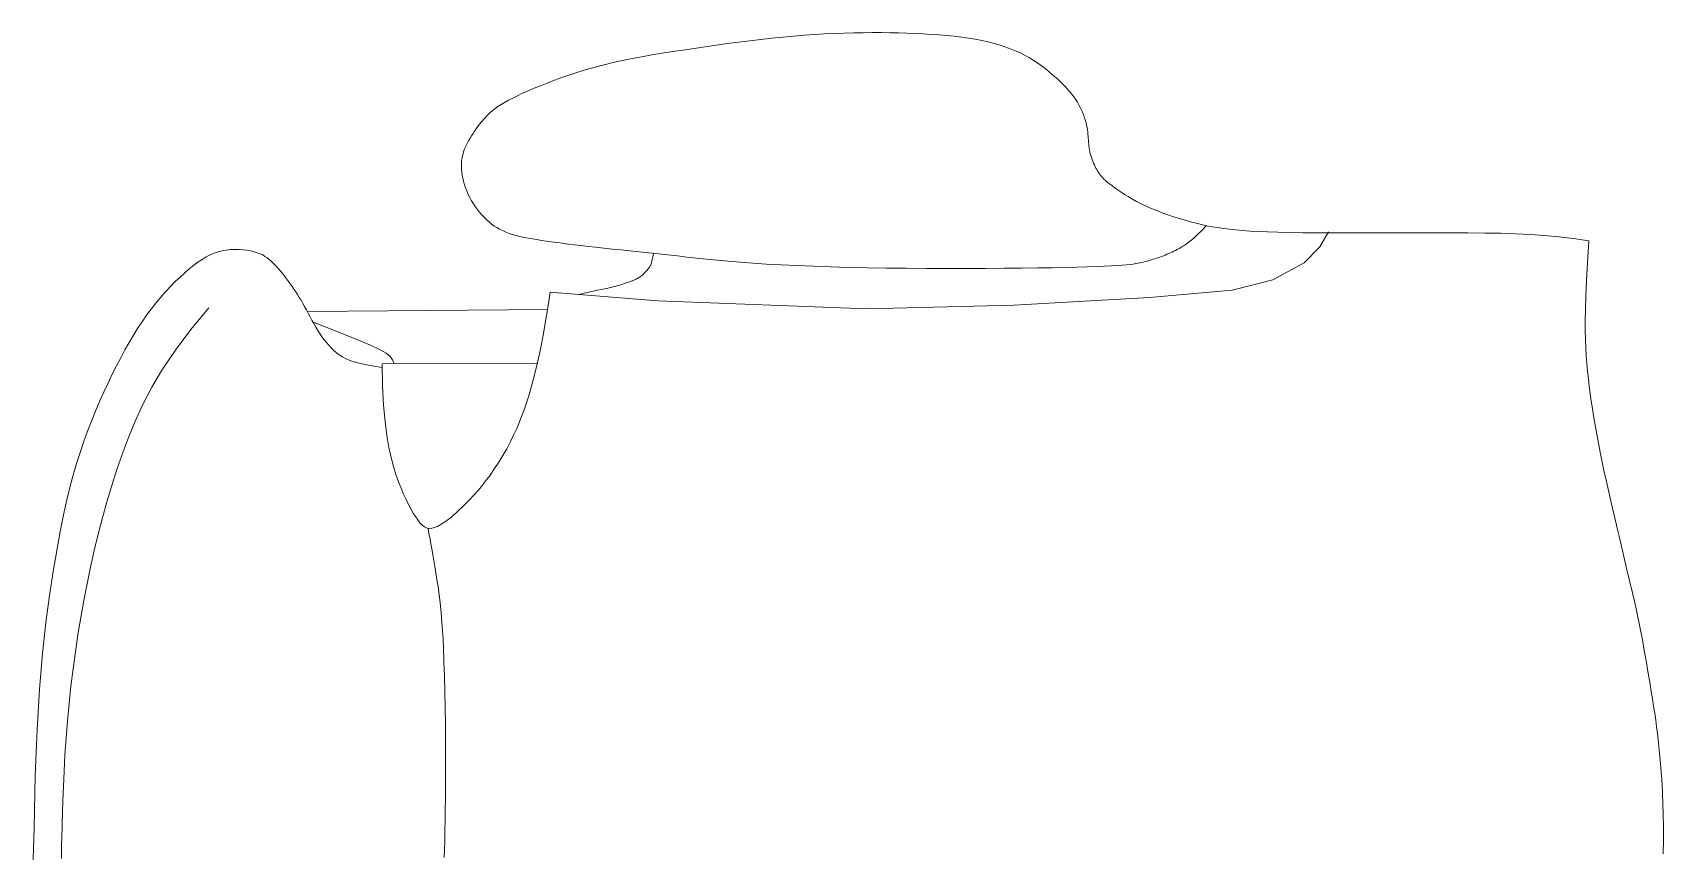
# Model space of a CAD drawing. Header units: millimetres. Extents: x 580 to 1830, y 656 to 1501.
# Drawn here: x 627.31 to 651.37, y 1343.1 to 1355.18 of the extents above; entities that cross this region are included whole.
import ezdxf

# ---------------------------------------------------------------- set-up
doc = ezdxf.new("R2010")
doc.units = ezdxf.units.MM
doc.layers.add('mobiliario', color=253, linetype='Continuous', lineweight=15)

# ---------------------------------------------------------------- blocks, each defined once
blk = doc.blocks.new('bloque nuevo reunion')
at = {"color": 253}
for p, q in [((0.32645, -0.98975), (0.32245, -0.99025)), ((0.33043, -0.98927), (0.32645, -0.98975)), ((0.33436, -0.98884), (0.33043, -0.98927)), ((0.33824, -0.98846), (0.33436, -0.98884)), ((0.34205, -0.98812), (0.33824, -0.98846)), ((0.34581, -0.98782), (0.34205, -0.98812)), ((0.3495, -0.98757), (0.34581, -0.98782)), ((0.35313, -0.98735), (0.3495, -0.98757)), ((0.35669, -0.98718), (0.35313, -0.98735)), ((0.36017, -0.98705), (0.35669, -0.98718)), ((0.36359, -0.98695), (0.36017, -0.98705)), ((0.36693, -0.98689), (0.36359, -0.98695)), ((0.37021, -0.98686), (0.36693, -0.98689)), ((0.37341, -0.98686), (0.37021, -0.98686)), ((0.37654, -0.9869), (0.37341, -0.98686)), ((0.37962, -0.98696), (0.37654, -0.9869)), ((0.38263, -0.98706), (0.37962, -0.98696)), ((0.38557, -0.98718), (0.38263, -0.98706)), ((0.38847, -0.98732), (0.38557, -0.98718)), ((0.3913, -0.98749), (0.38847, -0.98732)), ((0.39408, -0.98768), (0.3913, -0.98749)), ((0.39679, -0.98791), (0.39408, -0.98768)), ((0.39944, -0.98817), (0.39679, -0.98791)), ((0.40201, -0.98848), (0.39944, -0.98817)), ((0.40452, -0.98883), (0.40201, -0.98848)), ((0.40695, -0.98923), (0.40452, -0.98883)), ((0.4093, -0.98969), (0.40695, -0.98923)), ((0.41156, -0.9902), (0.4093, -0.98969)), ((0.28791, -0.99548), (0.28441, -0.99613)), ((0.29149, -0.99486), (0.28791, -0.99548)), ((0.29514, -0.99426), (0.29149, -0.99486)), ((0.29886, -0.99367), (0.29514, -0.99426)), ((0.30266, -0.99308), (0.29886, -0.99367)), ((0.30654, -0.9925), (0.30266, -0.99308)), ((0.31047, -0.99191), (0.30654, -0.9925)), ((0.31444, -0.99134), (0.31047, -0.99191)), ((0.31844, -0.99079), (0.31444, -0.99134)), ((0.32245, -0.99025), (0.31844, -0.99079)), ((0.41374, -0.99077), (0.41156, -0.9902)), ((0.41583, -0.99139), (0.41374, -0.99077)), ((0.41783, -0.99205), (0.41583, -0.99139)), ((0.41973, -0.99275), (0.41783, -0.99205)), ((0.42152, -0.99349), (0.41973, -0.99275)), ((0.42322, -0.99425), (0.42152, -0.99349)), ((0.4248, -0.99504), (0.42322, -0.99425)), ((0.42627, -0.99585), (0.4248, -0.99504)), ((0.26505, -1.00099), (0.26214, -1.00195)), ((0.26807, -1.00006), (0.26505, -1.00099)), ((0.27118, -0.99918), (0.26807, -1.00006)), ((0.27437, -0.99834), (0.27118, -0.99918)), ((0.27764, -0.99755), (0.27437, -0.99834)), ((0.28099, -0.99682), (0.27764, -0.99755)), ((0.28441, -0.99613), (0.28099, -0.99682)), ((0.42765, -0.99668), (0.42627, -0.99585)), ((0.42894, -0.99751), (0.42765, -0.99668)), ((0.43014, -0.99836), (0.42894, -0.99751)), ((0.43129, -0.99922), (0.43014, -0.99836)), ((0.43238, -1.00008), (0.43129, -0.99922)), ((0.43342, -1.00095), (0.43238, -1.00008)), ((0.43443, -1.00181), (0.43342, -1.00095)), ((0.24941, -1.00676), (0.24729, -1.00767)), ((0.25168, -1.00583), (0.24941, -1.00676)), ((0.2541, -1.00487), (0.25168, -1.00583)), ((0.25665, -1.00389), (0.2541, -1.00487)), ((0.25934, -1.00292), (0.25665, -1.00389)), ((0.26214, -1.00195), (0.25934, -1.00292)), ((0.43542, -1.00268), (0.43443, -1.00181)), ((0.43639, -1.00354), (0.43542, -1.00268)), ((0.43733, -1.00441), (0.43639, -1.00354)), ((0.43824, -1.00528), (0.43733, -1.00441)), ((0.43911, -1.00617), (0.43824, -1.00528)), ((0.43994, -1.00706), (0.43911, -1.00617)), ((0.44073, -1.00796), (0.43994, -1.00706)), ((0.23648, -1.01328), (0.2355, -1.01398)), ((0.23759, -1.01256), (0.23648, -1.01328)), ((0.23884, -1.01182), (0.23759, -1.01256)), ((0.24024, -1.01104), (0.23884, -1.01182)), ((0.24178, -1.01024), (0.24024, -1.01104)), ((0.24347, -1.00941), (0.24178, -1.01024)), ((0.24531, -1.00855), (0.24347, -1.00941)), ((0.24729, -1.00767), (0.24531, -1.00855)), ((0.44147, -1.00888), (0.44073, -1.00796)), ((0.44217, -1.00982), (0.44147, -1.00888)), ((0.44281, -1.01077), (0.44217, -1.00982)), ((0.44341, -1.01173), (0.44281, -1.01077)), ((0.44396, -1.01269), (0.44341, -1.01173)), ((0.44446, -1.01365), (0.44396, -1.01269)), ((0.23049, -1.0189), (0.23001, -1.01949)), ((0.23097, -1.01832), (0.23049, -1.0189)), ((0.23147, -1.01774), (0.23097, -1.01832)), ((0.232, -1.01715), (0.23147, -1.01774)), ((0.23256, -1.01655), (0.232, -1.01715)), ((0.23318, -1.01594), (0.23256, -1.01655)), ((0.23386, -1.0153), (0.23318, -1.01594)), ((0.23463, -1.01465), (0.23386, -1.0153)), ((0.2355, -1.01398), (0.23463, -1.01465)), ((0.44491, -1.01461), (0.44446, -1.01365)), ((0.44532, -1.01555), (0.44491, -1.01461)), ((0.44568, -1.01647), (0.44532, -1.01555)), ((0.44599, -1.01738), (0.44568, -1.01647)), ((0.44627, -1.01826), (0.44599, -1.01738)), ((0.4465, -1.01912), (0.44627, -1.01826)), ((0.4467, -1.01996), (0.4465, -1.01912)), ((0.22655, -1.02454), (0.22602, -1.02546)), ((0.22708, -1.02367), (0.22655, -1.02454)), ((0.22761, -1.02285), (0.22708, -1.02367)), ((0.22811, -1.02209), (0.22761, -1.02285)), ((0.2286, -1.02138), (0.22811, -1.02209)), ((0.22907, -1.02072), (0.2286, -1.02138)), ((0.22954, -1.02009), (0.22907, -1.02072)), ((0.23001, -1.01949), (0.22954, -1.02009)), ((0.44686, -1.02078), (0.4467, -1.01996)), ((0.447, -1.02157), (0.44686, -1.02078)), ((0.44711, -1.02235), (0.447, -1.02157)), ((0.4472, -1.02311), (0.44711, -1.02235)), ((0.44727, -1.02385), (0.4472, -1.02311)), ((0.44732, -1.02457), (0.44727, -1.02385)), ((0.44737, -1.02528), (0.44732, -1.02457)), ((0.2239, -1.0305), (0.22367, -1.03155)), ((0.22421, -1.02945), (0.2239, -1.0305)), ((0.22459, -1.02842), (0.22421, -1.02945)), ((0.22503, -1.02741), (0.22459, -1.02842)), ((0.22551, -1.02642), (0.22503, -1.02741)), ((0.22602, -1.02546), (0.22551, -1.02642)), ((0.44742, -1.02598), (0.44737, -1.02528)), ((0.44747, -1.02667), (0.44742, -1.02598)), ((0.44753, -1.02735), (0.44747, -1.02667)), ((0.44762, -1.02804), (0.44753, -1.02735)), ((0.44773, -1.02873), (0.44762, -1.02804)), ((0.44787, -1.02942), (0.44773, -1.02873)), ((0.44804, -1.03011), (0.44787, -1.02942)), ((0.44824, -1.0308), (0.44804, -1.03011)), ((0.22344, -1.03364), (0.22343, -1.03469)), ((0.22343, -1.03469), (0.22348, -1.03574)), ((0.22352, -1.03259), (0.22344, -1.03364)), ((0.22348, -1.03574), (0.22358, -1.03678)), ((0.22367, -1.03155), (0.22352, -1.03259)), ((0.44845, -1.03148), (0.44824, -1.0308)), ((0.44869, -1.03216), (0.44845, -1.03148)), ((0.44894, -1.03282), (0.44869, -1.03216)), ((0.44921, -1.03346), (0.44894, -1.03282)), ((0.44948, -1.03407), (0.44921, -1.03346)), ((0.44976, -1.03467), (0.44948, -1.03407)), ((0.45004, -1.03523), (0.44976, -1.03467)), ((0.45034, -1.03578), (0.45004, -1.03523)), ((0.45065, -1.03631), (0.45034, -1.03578)), ((0.45097, -1.03682), (0.45065, -1.03631)), ((0.22358, -1.03678), (0.22374, -1.03783)), ((0.22374, -1.03783), (0.22394, -1.03886)), ((0.22394, -1.03886), (0.22419, -1.03989)), ((0.22419, -1.03989), (0.22447, -1.04091)), ((0.22447, -1.04091), (0.2248, -1.04193)), ((0.2248, -1.04193), (0.22517, -1.04294)), ((0.45131, -1.03731), (0.45097, -1.03682)), ((0.45168, -1.03779), (0.45131, -1.03731)), ((0.45206, -1.03825), (0.45168, -1.03779)), ((0.45247, -1.03871), (0.45206, -1.03825)), ((0.45292, -1.03916), (0.45247, -1.03871)), ((0.45341, -1.03963), (0.45292, -1.03916)), ((0.45396, -1.04011), (0.45341, -1.03963)), ((0.45458, -1.04062), (0.45396, -1.04011)), ((0.45527, -1.04116), (0.45458, -1.04062)), ((0.45606, -1.04175), (0.45527, -1.04116)), ((0.45695, -1.04239), (0.45606, -1.04175)), ((0.45795, -1.04309), (0.45695, -1.04239)), ((0.22517, -1.04294), (0.22558, -1.04395)), ((0.22558, -1.04395), (0.22604, -1.04496)), ((0.22604, -1.04496), (0.22655, -1.04596)), ((0.22655, -1.04596), (0.22711, -1.04697)), ((0.22711, -1.04697), (0.22772, -1.04797)), ((0.22772, -1.04797), (0.22838, -1.04896)), ((0.45906, -1.04384), (0.45795, -1.04309)), ((0.46028, -1.04463), (0.45906, -1.04384)), ((0.46161, -1.04545), (0.46028, -1.04463)), ((0.46305, -1.04629), (0.46161, -1.04545)), ((0.46458, -1.04714), (0.46305, -1.04629)), ((0.46623, -1.048), (0.46458, -1.04714)), ((0.46797, -1.04883), (0.46623, -1.048)), ((0.22838, -1.04896), (0.22908, -1.04993)), ((0.22908, -1.04993), (0.22983, -1.05089)), ((0.22983, -1.05089), (0.23061, -1.05182)), ((0.23061, -1.05182), (0.23144, -1.05271)), ((0.23144, -1.05271), (0.2323, -1.05356)), ((0.2323, -1.05356), (0.23319, -1.05436)), ((0.46981, -1.04965), (0.46797, -1.04883)), ((0.47173, -1.05044), (0.46981, -1.04965)), ((0.47371, -1.05121), (0.47173, -1.05044)), ((0.47573, -1.05193), (0.47371, -1.05121)), ((0.47778, -1.05263), (0.47573, -1.05193)), ((0.47983, -1.05328), (0.47778, -1.05263)), ((0.48186, -1.05388), (0.47983, -1.05328)), ((0.48385, -1.05444), (0.48186, -1.05388)), ((0.23319, -1.05436), (0.23411, -1.05511)), ((0.23411, -1.05511), (0.23507, -1.05581)), ((0.23507, -1.05581), (0.23607, -1.05645)), ((0.23607, -1.05645), (0.23711, -1.05705)), ((0.23711, -1.05705), (0.23819, -1.05759)), ((0.23819, -1.05759), (0.23932, -1.05809)), ((0.23932, -1.05809), (0.2405, -1.05855)), ((0.2405, -1.05855), (0.24173, -1.05896)), ((0.24173, -1.05896), (0.24302, -1.05934)), ((0.24302, -1.05934), (0.24437, -1.05968)), ((0.24437, -1.05968), (0.24578, -1.05999)), ((0.4858, -1.05494), (0.48385, -1.05444)), ((0.48528, -1.05998), (0.48647, -1.05887)), ((0.48772, -1.0554), (0.4858, -1.05494)), ((0.48647, -1.05887), (0.48784, -1.05753)), ((0.48963, -1.05581), (0.48772, -1.0554)), ((0.48784, -1.05753), (0.4894, -1.05591)), ((0.49156, -1.05619), (0.48963, -1.05581)), ((0.49354, -1.05652), (0.49156, -1.05619)), ((0.4956, -1.05682), (0.49354, -1.05652)), ((0.49775, -1.05708), (0.4956, -1.05682)), ((0.50003, -1.05732), (0.49775, -1.05708)), ((0.50247, -1.05753), (0.50003, -1.05732)), ((0.50513, -1.05772), (0.50247, -1.05753)), ((0.50806, -1.05789), (0.50513, -1.05772)), ((0.51134, -1.05803), (0.50806, -1.05789)), ((0.51502, -1.05815), (0.51134, -1.05803)), ((0.51918, -1.05824), (0.51502, -1.05815)), ((0.52387, -1.05832), (0.51918, -1.05824)), ((0.52916, -1.05837), (0.52387, -1.05832)), ((0.53508, -1.05839), (0.52916, -1.05837)), ((0.53311, -1.05798), (0.52997, -1.06341)), ((0.54152, -1.0584), (0.53508, -1.05839)), ((0.54833, -1.0584), (0.54152, -1.0584)), ((0.55537, -1.05839), (0.54833, -1.0584)), ((0.56249, -1.05839), (0.55537, -1.05839)), ((0.56955, -1.05838), (0.56249, -1.05839)), ((0.57639, -1.05838), (0.56955, -1.05838)), ((0.58288, -1.0584), (0.57639, -1.05838)), ((0.58892, -1.05844), (0.58288, -1.0584)), ((0.59455, -1.05853), (0.58892, -1.05844)), ((0.5999, -1.05868), (0.59455, -1.05853)), ((0.60507, -1.05892), (0.5999, -1.05868)), ((0.61016, -1.05928), (0.60507, -1.05892)), ((0.61529, -1.05977), (0.61016, -1.05928)), ((0.62055, -1.06043), (0.61529, -1.05977)), ((0.13512, -1.06565), (0.13369, -1.06626)), ((0.13655, -1.06516), (0.13512, -1.06565)), ((0.13802, -1.06479), (0.13655, -1.06516)), ((0.13952, -1.06452), (0.13802, -1.06479)), ((0.14104, -1.06436), (0.13952, -1.06452)), ((0.14256, -1.06429), (0.14104, -1.06436)), ((0.14406, -1.06432), (0.14256, -1.06429)), ((0.14552, -1.06442), (0.14406, -1.06432)), ((0.14692, -1.06459), (0.14552, -1.06442)), ((0.14824, -1.06482), (0.14692, -1.06459)), ((0.14946, -1.06511), (0.14824, -1.06482)), ((0.15057, -1.06546), (0.14946, -1.06511)), ((0.15157, -1.06584), (0.15057, -1.06546)), ((0.24578, -1.05999), (0.24726, -1.06027)), ((0.24726, -1.06027), (0.2488, -1.06054)), ((0.2488, -1.06054), (0.2504, -1.0608)), ((0.2504, -1.0608), (0.25207, -1.06105)), ((0.25207, -1.06105), (0.25381, -1.0613)), ((0.25381, -1.0613), (0.25563, -1.06156)), ((0.25563, -1.06156), (0.25752, -1.06182)), ((0.25752, -1.06182), (0.25952, -1.06209)), ((0.25952, -1.06209), (0.26163, -1.06237)), ((0.26163, -1.06237), (0.26386, -1.06265)), ((0.26386, -1.06265), (0.26623, -1.06294)), ((0.26623, -1.06294), (0.26875, -1.06323)), ((0.26875, -1.06323), (0.27144, -1.06354)), ((0.27144, -1.06354), (0.2743, -1.06384)), ((0.2743, -1.06384), (0.27732, -1.06416)), ((0.27732, -1.06416), (0.28046, -1.06449)), ((0.28046, -1.06449), (0.28371, -1.06482)), ((0.28371, -1.06482), (0.28703, -1.06516)), ((0.28703, -1.06516), (0.2904, -1.06551)), ((0.2904, -1.06551), (0.29379, -1.06587)), ((0.29217, -1.0657), (0.29207, -1.06601)), ((0.47602, -1.06578), (0.47664, -1.06551)), ((0.47664, -1.06551), (0.47724, -1.06523)), ((0.47724, -1.06523), (0.47785, -1.06494)), ((0.47785, -1.06494), (0.47846, -1.06463)), ((0.47846, -1.06463), (0.47908, -1.06431)), ((0.47908, -1.06431), (0.47971, -1.06396)), ((0.47971, -1.06396), (0.48036, -1.06358)), ((0.48036, -1.06358), (0.48103, -1.06318)), ((0.48103, -1.06318), (0.48173, -1.06274)), ((0.48173, -1.06274), (0.48248, -1.06223)), ((0.48248, -1.06223), (0.4833, -1.06163)), ((0.4833, -1.06163), (0.48423, -1.06089)), ((0.48423, -1.06089), (0.48528, -1.05998)), ((0.52997, -1.06341), (0.52435, -1.06911)), ((0.62607, -1.06127), (0.62055, -1.06043)), ((0.62559, -1.06894), (0.62607, -1.06127)), ((0.12629, -1.07121), (0.12466, -1.07261)), ((0.12785, -1.06995), (0.12629, -1.07121)), ((0.12936, -1.06883), (0.12785, -1.06995)), ((0.13082, -1.06784), (0.12936, -1.06883)), ((0.13226, -1.06699), (0.13082, -1.06784)), ((0.13369, -1.06626), (0.13226, -1.06699)), ((0.15248, -1.06628), (0.15157, -1.06584)), ((0.15331, -1.06676), (0.15248, -1.06628)), ((0.15409, -1.06729), (0.15331, -1.06676)), ((0.15482, -1.06787), (0.15409, -1.06729)), ((0.15552, -1.06849), (0.15482, -1.06787)), ((0.15621, -1.06915), (0.15552, -1.06849)), ((0.1569, -1.06986), (0.15621, -1.06915)), ((0.1576, -1.07061), (0.1569, -1.06986)), ((0.15829, -1.0714), (0.1576, -1.07061)), ((0.15898, -1.07221), (0.15829, -1.0714)), ((0.29001, -1.07138), (0.2898, -1.07164)), ((0.29022, -1.07113), (0.29001, -1.07138)), ((0.29042, -1.07088), (0.29022, -1.07113)), ((0.2906, -1.07063), (0.29042, -1.07088)), ((0.29077, -1.07039), (0.2906, -1.07063)), ((0.29091, -1.07015), (0.29077, -1.07039)), ((0.29104, -1.06992), (0.29091, -1.07015)), ((0.29114, -1.06969), (0.29104, -1.06992)), ((0.29122, -1.06947), (0.29114, -1.06969)), ((0.29129, -1.06924), (0.29122, -1.06947)), ((0.29134, -1.06902), (0.29129, -1.06924)), ((0.29139, -1.06879), (0.29134, -1.06902)), ((0.29143, -1.06855), (0.29139, -1.06879)), ((0.29148, -1.06831), (0.29143, -1.06855)), ((0.29153, -1.06805), (0.29148, -1.06831)), ((0.29158, -1.06779), (0.29153, -1.06805)), ((0.29165, -1.06751), (0.29158, -1.06779)), ((0.29173, -1.06722), (0.29165, -1.06751)), ((0.29181, -1.06693), (0.29173, -1.06722)), ((0.29189, -1.06663), (0.29181, -1.06693)), ((0.29198, -1.06632), (0.29189, -1.06663)), ((0.29207, -1.06601), (0.29198, -1.06632)), ((0.29379, -1.06587), (0.29719, -1.06624)), ((0.29719, -1.06624), (0.30056, -1.06662)), ((0.30056, -1.06662), (0.30396, -1.06701)), ((0.30396, -1.06701), (0.30743, -1.06739)), ((0.30743, -1.06739), (0.31102, -1.06778)), ((0.31102, -1.06778), (0.31477, -1.06816)), ((0.31477, -1.06816), (0.31874, -1.06853)), ((0.31874, -1.06853), (0.32298, -1.06888)), ((0.32298, -1.06888), (0.32753, -1.06922)), ((0.32753, -1.06922), (0.33244, -1.06953)), ((0.33244, -1.06953), (0.33769, -1.06982)), ((0.33769, -1.06982), (0.34326, -1.07008)), ((0.34326, -1.07008), (0.34914, -1.07031)), ((0.34914, -1.07031), (0.35529, -1.07051)), ((0.35529, -1.07051), (0.36171, -1.07069)), ((0.36171, -1.07069), (0.36837, -1.07083)), ((0.36837, -1.07083), (0.37525, -1.07095)), ((0.37525, -1.07095), (0.38232, -1.07103)), ((0.38232, -1.07103), (0.38949, -1.07108)), ((0.38949, -1.07108), (0.39666, -1.0711)), ((0.39666, -1.0711), (0.40375, -1.0711)), ((0.40375, -1.0711), (0.41065, -1.07108)), ((0.41065, -1.07108), (0.41726, -1.07104)), ((0.41726, -1.07104), (0.4235, -1.07098)), ((0.4235, -1.07098), (0.42925, -1.07091)), ((0.42925, -1.07091), (0.43446, -1.07083)), ((0.43446, -1.07083), (0.43912, -1.07074)), ((0.43912, -1.07074), (0.44328, -1.07063)), ((0.44328, -1.07063), (0.44696, -1.07053)), ((0.44696, -1.07053), (0.4502, -1.07041)), ((0.4502, -1.07041), (0.45303, -1.07029)), ((0.45303, -1.07029), (0.45549, -1.07017)), ((0.45549, -1.07017), (0.45761, -1.07004)), ((0.45761, -1.07004), (0.45942, -1.06991)), ((0.45942, -1.06991), (0.46095, -1.06978)), ((0.46095, -1.06978), (0.46225, -1.06964)), ((0.46225, -1.06964), (0.46335, -1.06951)), ((0.46335, -1.06951), (0.46428, -1.06937)), ((0.46428, -1.06937), (0.46508, -1.06923)), ((0.46508, -1.06923), (0.46579, -1.06909)), ((0.46579, -1.06909), (0.46643, -1.06895)), ((0.46643, -1.06895), (0.46704, -1.0688)), ((0.46704, -1.0688), (0.46763, -1.06865)), ((0.46763, -1.06865), (0.4682, -1.0685)), ((0.4682, -1.0685), (0.46877, -1.06834)), ((0.46877, -1.06834), (0.46933, -1.06818)), ((0.46933, -1.06818), (0.46989, -1.068)), ((0.46989, -1.068), (0.47046, -1.06782)), ((0.47046, -1.06782), (0.47104, -1.06764)), ((0.47104, -1.06764), (0.47164, -1.06744)), ((0.47164, -1.06744), (0.47225, -1.06723)), ((0.47225, -1.06723), (0.47287, -1.06701)), ((0.47287, -1.06701), (0.4735, -1.06678)), ((0.4735, -1.06678), (0.47414, -1.06654)), ((0.47414, -1.06654), (0.47477, -1.06629)), ((0.47477, -1.06629), (0.4754, -1.06604)), ((0.4754, -1.06604), (0.47602, -1.06578)), ((0.52435, -1.06911), (0.51317, -1.07516)), ((0.62523, -1.07546), (0.62559, -1.06894)), ((0.12126, -1.07579), (0.11952, -1.07756)), ((0.12298, -1.07414), (0.12126, -1.07579)), ((0.12466, -1.07261), (0.12298, -1.07414)), ((0.15966, -1.07305), (0.15898, -1.07221)), ((0.16035, -1.07392), (0.15966, -1.07305)), ((0.16102, -1.0748), (0.16035, -1.07392)), ((0.16169, -1.07569), (0.16102, -1.0748)), ((0.16235, -1.0766), (0.16169, -1.07569)), ((0.163, -1.07751), (0.16235, -1.0766)), ((0.27933, -1.07722), (0.27854, -1.07743)), ((0.28005, -1.07701), (0.27933, -1.07722)), ((0.2807, -1.07681), (0.28005, -1.07701)), ((0.28128, -1.07662), (0.2807, -1.07681)), ((0.28181, -1.07644), (0.28128, -1.07662)), ((0.28229, -1.07628), (0.28181, -1.07644)), ((0.28272, -1.07613), (0.28229, -1.07628)), ((0.28311, -1.07599), (0.28272, -1.07613)), ((0.28347, -1.07586), (0.28311, -1.07599)), ((0.2838, -1.07574), (0.28347, -1.07586)), ((0.28412, -1.07562), (0.2838, -1.07574)), ((0.28442, -1.0755), (0.28412, -1.07562)), ((0.28472, -1.07538), (0.28442, -1.0755)), ((0.28503, -1.07526), (0.28472, -1.07538)), ((0.28534, -1.07512), (0.28503, -1.07526)), ((0.28566, -1.07498), (0.28534, -1.07512)), ((0.28598, -1.07482), (0.28566, -1.07498)), ((0.28631, -1.07466), (0.28598, -1.07482)), ((0.28663, -1.07448), (0.28631, -1.07466)), ((0.28695, -1.0743), (0.28663, -1.07448)), ((0.28726, -1.0741), (0.28695, -1.0743)), ((0.28756, -1.07389), (0.28726, -1.0741)), ((0.28784, -1.07366), (0.28756, -1.07389)), ((0.28812, -1.07343), (0.28784, -1.07366)), ((0.28838, -1.07319), (0.28812, -1.07343)), ((0.28863, -1.07294), (0.28838, -1.07319)), ((0.28888, -1.07268), (0.28863, -1.07294)), ((0.28912, -1.07242), (0.28888, -1.07268)), ((0.28935, -1.07216), (0.28912, -1.07242)), ((0.28957, -1.0719), (0.28935, -1.07216)), ((0.2898, -1.07164), (0.28957, -1.0719)), ((0.51317, -1.07516), (0.49872, -1.07888)), ((0.62497, -1.08101), (0.62523, -1.07546)), ((0.11603, -1.08141), (0.11431, -1.08347)), ((0.11777, -1.07944), (0.11603, -1.08141)), ((0.11952, -1.07756), (0.11777, -1.07944)), ((0.16364, -1.07844), (0.163, -1.07751)), ((0.16428, -1.0794), (0.16364, -1.07844)), ((0.16492, -1.08039), (0.16428, -1.0794)), ((0.16555, -1.08141), (0.16492, -1.08039)), ((0.16619, -1.08246), (0.16555, -1.08141)), ((0.16682, -1.08356), (0.16619, -1.08246)), ((0.25512, -1.0796), (0.25428, -1.08509)), ((0.29355, -1.08267), (0.25512, -1.0796)), ((0.26734, -1.07994), (0.26555, -1.08044)), ((0.269, -1.07952), (0.26734, -1.07994)), ((0.27055, -1.07915), (0.269, -1.07952)), ((0.27199, -1.07883), (0.27055, -1.07915)), ((0.27333, -1.07855), (0.27199, -1.07883)), ((0.27456, -1.07831), (0.27333, -1.07855)), ((0.27569, -1.07808), (0.27456, -1.07831)), ((0.27673, -1.07786), (0.27569, -1.07808)), ((0.27768, -1.07764), (0.27673, -1.07786)), ((0.27854, -1.07743), (0.27768, -1.07764)), ((0.36822, -1.08547), (0.29355, -1.08267)), ((0.46922, -1.08141), (0.42076, -1.08425)), ((0.49872, -1.07888), (0.46922, -1.08141)), ((0.62482, -1.08572), (0.62497, -1.08101)), ((0.11099, -1.08782), (0.10939, -1.09011)), ((0.11263, -1.08561), (0.11099, -1.08782)), ((0.11431, -1.08347), (0.11263, -1.08561)), ((0.13328, -1.0851), (0.12683, -1.09292)), ((0.16745, -1.08471), (0.16682, -1.08356)), ((0.16809, -1.0859), (0.16745, -1.08471)), ((0.16873, -1.08711), (0.16809, -1.0859)), ((0.2542, -1.08573), (0.16843, -1.0864)), ((0.16939, -1.08834), (0.16873, -1.08711)), ((0.17005, -1.08957), (0.16939, -1.08834)), ((0.25428, -1.08509), (0.25349, -1.08994)), ((0.42076, -1.08425), (0.36822, -1.08547)), ((0.62475, -1.08975), (0.62482, -1.08572)), ((0.10784, -1.09248), (0.1063, -1.09494)), ((0.10939, -1.09011), (0.10784, -1.09248)), ((0.12683, -1.09292), (0.12136, -1.10021)), ((0.17073, -1.0908), (0.17005, -1.08957)), ((0.17928, -1.09372), (0.17025, -1.09016)), ((0.17143, -1.09201), (0.17073, -1.0908)), ((0.17214, -1.0932), (0.17143, -1.09201)), ((0.17288, -1.09435), (0.17214, -1.0932)), ((0.17364, -1.09546), (0.17288, -1.09435)), ((0.1861, -1.09644), (0.17928, -1.09372)), ((0.25273, -1.09426), (0.25201, -1.09811)), ((0.25349, -1.08994), (0.25273, -1.09426)), ((0.62476, -1.09327), (0.62475, -1.08975)), ((0.62484, -1.09641), (0.62476, -1.09327)), ((0.10329, -1.10017), (0.1018, -1.10295)), ((0.10479, -1.09751), (0.10329, -1.10017)), ((0.1063, -1.09494), (0.10479, -1.09751)), ((0.12136, -1.10021), (0.11675, -1.10705)), ((0.17443, -1.09653), (0.17364, -1.09546)), ((0.17524, -1.09755), (0.17443, -1.09653)), ((0.17609, -1.09853), (0.17524, -1.09755)), ((0.17697, -1.09947), (0.17609, -1.09853)), ((0.17788, -1.10035), (0.17697, -1.09947)), ((0.17884, -1.10118), (0.17788, -1.10035)), ((0.19103, -1.09851), (0.1861, -1.09644)), ((0.19442, -1.10009), (0.19103, -1.09851)), ((0.19662, -1.10137), (0.19442, -1.10009)), ((0.25201, -1.09811), (0.25131, -1.10157)), ((0.62497, -1.09935), (0.62484, -1.09641)), ((0.62514, -1.10219), (0.62497, -1.09935)), ((0.10029, -1.10585), (0.09878, -1.10888)), ((0.1018, -1.10295), (0.10029, -1.10585)), ((0.17984, -1.10195), (0.17884, -1.10118)), ((0.18098, -1.10268), (0.17984, -1.10195)), ((0.18232, -1.10337), (0.18098, -1.10268)), ((0.18396, -1.10403), (0.18232, -1.10337)), ((0.18598, -1.10465), (0.18396, -1.10403)), ((0.18846, -1.10525), (0.18598, -1.10465)), ((0.1915, -1.10584), (0.18846, -1.10525)), ((0.19517, -1.10641), (0.1915, -1.10584)), ((0.19516, -1.10515), (0.25073, -1.10505)), ((0.19533, -1.11304), (0.19516, -1.10515)), ((0.19797, -1.10253), (0.19662, -1.10137)), ((0.19881, -1.10372), (0.19797, -1.10253)), ((0.19948, -1.10514), (0.19881, -1.10372)), ((0.25061, -1.10472), (0.24992, -1.10765)), ((0.25131, -1.10157), (0.25061, -1.10472)), ((0.62536, -1.10499), (0.62514, -1.10219)), ((0.62561, -1.10774), (0.62536, -1.10499)), ((0.09727, -1.11202), (0.09576, -1.11527)), ((0.09878, -1.10888), (0.09727, -1.11202)), ((0.11675, -1.10705), (0.11289, -1.11351)), ((0.24921, -1.11042), (0.24848, -1.11312)), ((0.24992, -1.10765), (0.24921, -1.11042)), ((0.6259, -1.11045), (0.62561, -1.10774)), ((0.62622, -1.11314), (0.6259, -1.11045)), ((0.09576, -1.11527), (0.09427, -1.11862)), ((0.11289, -1.11351), (0.10965, -1.11968)), ((0.19568, -1.11985), (0.19533, -1.11304)), ((0.24772, -1.11575), (0.24692, -1.11833)), ((0.24848, -1.11312), (0.24772, -1.11575)), ((0.62657, -1.1158), (0.62622, -1.11314)), ((0.62694, -1.11845), (0.62657, -1.1158)), ((0.09281, -1.12205), (0.09137, -1.12557)), ((0.09427, -1.11862), (0.09281, -1.12205)), ((0.10965, -1.11968), (0.1069, -1.12563)), ((0.19617, -1.1257), (0.19568, -1.11985)), ((0.24519, -1.12335), (0.24423, -1.12581)), ((0.24608, -1.12086), (0.24519, -1.12335)), ((0.24692, -1.11833), (0.24608, -1.12086)), ((0.62734, -1.12109), (0.62694, -1.11845)), ((0.62776, -1.12373), (0.62734, -1.12109)), ((0.6282, -1.12637), (0.62776, -1.12373)), ((0.08998, -1.12915), (0.08865, -1.13279)), ((0.09137, -1.12557), (0.08998, -1.12915)), ((0.1069, -1.12563), (0.10453, -1.13142)), ((0.1968, -1.1307), (0.19617, -1.1257)), ((0.24321, -1.12824), (0.24211, -1.13066)), ((0.24423, -1.12581), (0.24321, -1.12824)), ((0.62865, -1.12898), (0.6282, -1.12637)), ((0.62912, -1.13158), (0.62865, -1.12898)), ((0.08865, -1.13279), (0.08737, -1.1365)), ((0.10453, -1.13142), (0.10242, -1.13715)), ((0.19753, -1.13497), (0.1968, -1.1307)), ((0.19833, -1.13865), (0.19753, -1.13497)), ((0.23966, -1.13546), (0.2383, -1.13785)), ((0.24092, -1.13307), (0.23966, -1.13546)), ((0.24211, -1.13066), (0.24092, -1.13307)), ((0.62959, -1.13413), (0.62912, -1.13158)), ((0.63008, -1.13664), (0.62959, -1.13413)), ((0.08614, -1.14035), (0.08494, -1.14444)), ((0.08737, -1.1365), (0.08614, -1.14035)), ((0.10242, -1.13715), (0.10045, -1.14288)), ((0.19919, -1.14184), (0.19833, -1.13865)), ((0.23685, -1.14022), (0.23531, -1.14257)), ((0.2383, -1.13785), (0.23685, -1.14022)), ((0.63058, -1.1391), (0.63008, -1.13664)), ((0.63108, -1.14149), (0.63058, -1.1391)), ((0.08494, -1.14444), (0.08376, -1.14887)), ((0.10045, -1.14288), (0.09861, -1.14861)), ((0.20008, -1.14466), (0.19919, -1.14184)), ((0.20098, -1.14723), (0.20008, -1.14466)), ((0.20188, -1.14957), (0.20098, -1.14723)), ((0.23193, -1.14721), (0.23009, -1.1495)), ((0.23367, -1.1449), (0.23193, -1.14721)), ((0.23531, -1.14257), (0.23367, -1.1449)), ((0.63158, -1.14382), (0.63108, -1.14149)), ((0.63208, -1.14608), (0.63158, -1.14382)), ((0.63259, -1.14828), (0.63208, -1.14608)), ((0.08376, -1.14887), (0.08259, -1.15372)), ((0.09861, -1.14861), (0.09688, -1.15437)), ((0.20278, -1.1517), (0.20188, -1.14957)), ((0.20367, -1.15364), (0.20278, -1.1517)), ((0.22815, -1.15175), (0.22614, -1.15393)), ((0.23009, -1.1495), (0.22815, -1.15175)), ((0.63309, -1.15043), (0.63259, -1.14828)), ((0.63359, -1.15254), (0.63309, -1.15043)), ((0.63408, -1.15461), (0.63359, -1.15254)), ((0.08259, -1.15372), (0.0814, -1.15909)), ((0.09688, -1.15437), (0.09527, -1.16015)), ((0.20455, -1.15539), (0.20367, -1.15364)), ((0.20541, -1.15698), (0.20455, -1.15539)), ((0.20624, -1.15842), (0.20541, -1.15698)), ((0.20705, -1.15972), (0.20624, -1.15842)), ((0.22208, -1.15793), (0.22011, -1.15965)), ((0.22411, -1.15601), (0.22208, -1.15793)), ((0.22614, -1.15393), (0.22411, -1.15601)), ((0.63456, -1.15666), (0.63408, -1.15461)), ((0.63504, -1.15869), (0.63456, -1.15666)), ((0.6355, -1.16071), (0.63504, -1.15869)), ((0.0814, -1.15909), (0.08019, -1.16508)), ((0.09527, -1.16015), (0.09376, -1.16596)), ((0.20783, -1.1609), (0.20705, -1.15972)), ((0.2086, -1.16193), (0.20783, -1.1609)), ((0.20941, -1.16278), (0.2086, -1.16193)), ((0.21027, -1.16341), (0.20941, -1.16278)), ((0.21122, -1.1638), (0.21027, -1.16341)), ((0.21228, -1.16392), (0.21122, -1.1638)), ((0.21155, -1.16384), (0.21174, -1.1649)), ((0.2135, -1.16374), (0.21228, -1.16392)), ((0.21489, -1.16321), (0.2135, -1.16374)), ((0.21647, -1.16234), (0.21489, -1.16321)), ((0.21823, -1.16113), (0.21647, -1.16234)), ((0.22011, -1.15965), (0.21823, -1.16113)), ((0.63596, -1.16272), (0.6355, -1.16071)), ((0.63641, -1.16473), (0.63596, -1.16272)), ((0.08019, -1.16508), (0.07894, -1.17178)), ((0.09376, -1.16596), (0.09234, -1.17181)), ((0.21174, -1.1649), (0.21197, -1.1662)), ((0.21197, -1.1662), (0.21224, -1.1677)), ((0.21224, -1.1677), (0.21253, -1.16938)), ((0.21253, -1.16938), (0.21286, -1.17123)), ((0.63686, -1.16674), (0.63641, -1.16473)), ((0.63732, -1.16877), (0.63686, -1.16674)), ((0.63779, -1.17081), (0.63732, -1.16877)), ((0.07894, -1.17178), (0.07764, -1.1793)), ((0.09234, -1.17181), (0.09101, -1.17771)), ((0.21286, -1.17123), (0.21321, -1.17322)), ((0.21321, -1.17322), (0.21357, -1.17532)), ((0.21357, -1.17532), (0.21395, -1.17751)), ((0.63826, -1.17288), (0.63779, -1.17081)), ((0.63875, -1.17497), (0.63826, -1.17288)), ((0.63926, -1.1771), (0.63875, -1.17497)), ((0.07764, -1.1793), (0.07633, -1.18782)), ((0.09101, -1.17771), (0.08977, -1.18366)), ((0.21395, -1.17751), (0.21433, -1.17978)), ((0.21433, -1.17978), (0.21472, -1.18217)), ((0.21472, -1.18217), (0.2151, -1.18473)), ((0.63979, -1.17925), (0.63926, -1.1771)), ((0.64032, -1.18144), (0.63979, -1.17925)), ((0.64086, -1.18365), (0.64032, -1.18144)), ((0.07633, -1.18782), (0.07506, -1.19753)), ((0.08977, -1.18366), (0.08861, -1.18966)), ((0.2151, -1.18473), (0.21547, -1.18751)), ((0.21547, -1.18751), (0.21583, -1.19055)), ((0.64139, -1.18588), (0.64086, -1.18365)), ((0.64193, -1.18813), (0.64139, -1.18588)), ((0.08861, -1.18966), (0.08752, -1.19572)), ((0.21583, -1.19055), (0.21617, -1.19392)), ((0.64245, -1.1904), (0.64193, -1.18813)), ((0.64296, -1.19268), (0.64245, -1.1904)), ((0.64345, -1.19497), (0.64296, -1.19268)), ((0.07506, -1.19753), (0.07388, -1.20863)), ((0.08752, -1.19572), (0.08651, -1.20181)), ((0.21617, -1.19392), (0.21649, -1.19766)), ((0.21649, -1.19766), (0.21677, -1.20182)), ((0.64392, -1.19728), (0.64345, -1.19497)), ((0.64439, -1.19961), (0.64392, -1.19728)), ((0.64484, -1.20197), (0.64439, -1.19961)), ((0.08651, -1.20181), (0.08559, -1.20794)), ((0.21677, -1.20182), (0.21702, -1.20643)), ((0.64529, -1.20436), (0.64484, -1.20197)), ((0.64573, -1.20679), (0.64529, -1.20436)), ((0.07388, -1.20863), (0.07282, -1.22131)), ((0.08559, -1.20794), (0.08475, -1.2141)), ((0.21702, -1.20643), (0.21723, -1.21144)), ((0.64617, -1.20926), (0.64573, -1.20679)), ((0.64661, -1.21178), (0.64617, -1.20926)), ((0.08475, -1.2141), (0.084, -1.22028)), ((0.21723, -1.21144), (0.21741, -1.21674)), ((0.21741, -1.21674), (0.21756, -1.22228)), ((0.64705, -1.21435), (0.64661, -1.21178)), ((0.6475, -1.21696), (0.64705, -1.21435)), ((0.64794, -1.21958), (0.6475, -1.21696)), ((0.07282, -1.22131), (0.07194, -1.23577)), ((0.084, -1.22028), (0.08333, -1.22646)), ((0.21756, -1.22228), (0.21767, -1.22795)), ((0.64837, -1.22221), (0.64794, -1.21958)), ((0.64879, -1.22482), (0.64837, -1.22221)), ((0.08333, -1.22646), (0.08276, -1.23265)), ((0.21767, -1.22795), (0.21775, -1.23369)), ((0.6492, -1.2274), (0.64879, -1.22482)), ((0.64958, -1.22993), (0.6492, -1.2274)), ((0.08276, -1.23265), (0.08228, -1.23881)), ((0.21775, -1.23369), (0.2178, -1.2394)), ((0.64994, -1.23239), (0.64958, -1.22993)), ((0.65027, -1.23477), (0.64994, -1.23239)), ((0.07194, -1.23577), (0.07127, -1.25219)), ((0.08228, -1.23881), (0.08189, -1.24485)), ((0.2178, -1.2394), (0.21782, -1.245)), ((0.65057, -1.2371), (0.65027, -1.23477)), ((0.65085, -1.23943), (0.65057, -1.2371)), ((0.65111, -1.24177), (0.65085, -1.23943)), ((0.08189, -1.24485), (0.08157, -1.25064)), ((0.21782, -1.245), (0.21782, -1.25042)), ((0.65135, -1.24419), (0.65111, -1.24177)), ((0.65157, -1.2467), (0.65135, -1.24419)), ((0.08157, -1.25064), (0.08132, -1.25608)), ((0.21782, -1.25042), (0.21779, -1.25555)), ((0.65179, -1.24936), (0.65157, -1.2467)), ((0.65199, -1.25219), (0.65179, -1.24936)), ((0.07127, -1.25219), (0.07088, -1.27079)), ((0.08132, -1.25608), (0.08113, -1.26103)), ((0.21779, -1.25555), (0.21775, -1.26031)), ((0.65219, -1.25523), (0.65199, -1.25219)), ((0.65236, -1.25853), (0.65219, -1.25523)), ((0.08113, -1.26103), (0.08099, -1.26539)), ((0.21775, -1.26031), (0.21769, -1.26461)), ((0.65251, -1.26212), (0.65236, -1.25853)), ((0.65262, -1.26604), (0.65251, -1.26212)), ((0.08089, -1.26903), (0.08082, -1.27184)), ((0.08099, -1.26539), (0.08089, -1.26903)), ((0.21764, -1.26834), (0.21758, -1.27143)), ((0.21769, -1.26461), (0.21764, -1.26834)), ((0.65269, -1.27033), (0.65262, -1.26604)), ((0.07088, -1.27079), (0.07033, -1.28964)), ((0.08069, -1.27748), (0.08077, -1.27384)), ((0.08077, -1.27384), (0.08084, -1.27104)), ((0.21748, -1.27598), (0.21752, -1.27447)), ((0.21754, -1.27377), (0.2175, -1.27527)), ((0.21758, -1.27143), (0.21754, -1.27377)), ((0.65262, -1.28017), (0.65269, -1.27503)), ((0.65269, -1.27503), (0.65269, -1.27033)), ((0.08061, -1.28184), (0.08069, -1.27748)), ((0.21731, -1.2814), (0.21741, -1.27832)), ((0.21741, -1.27832), (0.21748, -1.27598))]:
    blk.add_line(p, q, dxfattribs=at)

msp = doc.modelspace()

# ---------------------------------------------------------------- block references
at = {"layer": 'mobiliario', "xscale": 41.31619858258412, "yscale": 41.31619858258412, "zscale": 41.31619858258412}
msp.add_blockref('bloque nuevo reunion', (624.408, 1395.955, 0), dxfattribs=at)

doc.saveas('drawing.dxf')
